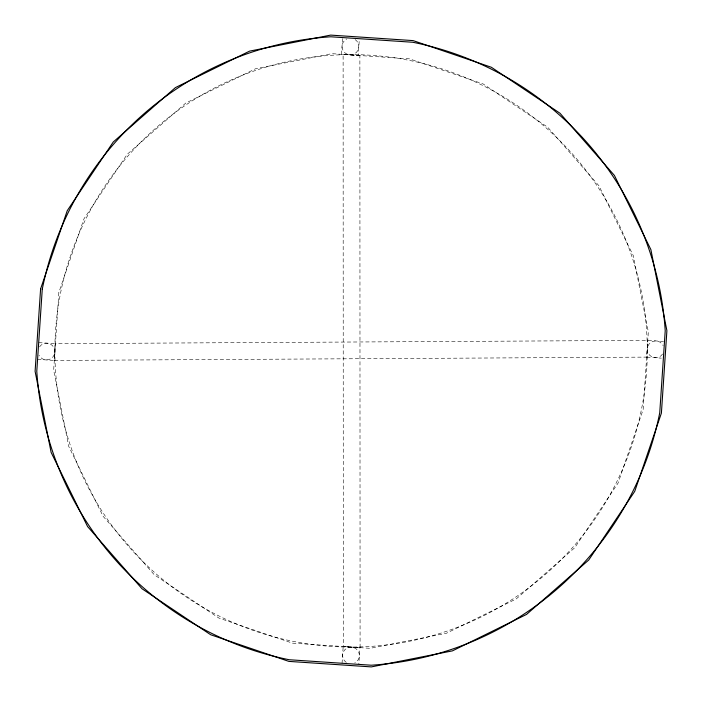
<?xml version="1.0" encoding="UTF-8"?>
<svg xmlns="http://www.w3.org/2000/svg" width="702" height="702" viewBox="0 0 702 702"><rect width="100%" height="100%" fill="white"/><g stroke="black" fill="none" stroke-linecap="round" stroke-linejoin="round"><path stroke-width="0.53" stroke-dasharray="3.51 2.63" d="M37.61 359.38L54.37 360.433L55.423 343.673L647.849 340.365L663.548 341.462M342.55 38.61L341.479 54.317L358.231 55.458L359.231 40.804M342.049 663.276L343.19 646.516L359.95 647.665L358.81 664.417M54.37 360.433L646.674 357.116L647.849 340.365M38.663 342.62L55.423 343.673M646.674 357.116L661.337 358.143M39.523 346.885A8.398 8.398 0 0 1 52.308 345.445A8.398 8.398 0 0 1 51.5 358.283A8.398 8.398 0 0 1 38.996 355.265M662.6 354.019A8.398 8.398 0 0 1 649.806 355.37A8.398 8.398 0 0 1 650.701 342.532A8.398 8.398 0 0 1 663.179 345.647M355.115 39.54A8.398 8.398 0 0 1 356.476 52.334A8.398 8.398 0 0 1 343.647 51.457A8.398 8.398 0 0 1 346.735 38.97M346.314 662.434A8.398 8.398 0 0 1 344.954 649.648A8.398 8.398 0 0 1 357.783 650.517A8.398 8.398 0 0 1 354.694 663.004M58.845 292.532L53.668 370.138L68.752 446.437L103.071 516.233L154.291 574.771L218.91 618.067L292.532 643.155L370.138 648.332L446.437 633.248L516.233 598.929L574.771 547.709L618.067 483.09L643.155 409.468L648.332 331.862L633.248 255.563L598.929 185.767L547.709 127.229L483.09 83.933L409.468 58.845L331.862 53.668L255.563 68.752L185.767 103.071L127.229 154.291L83.933 218.91L58.845 292.532M359.872 55.467L343.12 54.326L343.331 646.647L360.082 647.902L359.872 55.467M142.796 561.468A296.218 296.218 0 0 0 637.635 425.912A296.218 296.218 0 0 0 272.815 65.146A296.218 296.218 0 0 0 142.796 561.468"/><path stroke-width="1.05" d="M40.602 288.882L35.1 371.332L51.123 452.404L87.592 526.561L142.006 588.75L210.661 634.74L288.882 661.398L371.332 666.9L452.404 650.877L526.561 614.408L588.75 559.994L634.74 491.339L661.398 413.118L666.9 330.668L650.877 249.596L614.408 175.439L559.994 113.25L491.339 67.26L413.118 40.602L330.668 35.1L249.596 51.123L175.439 87.592L113.25 142.006L67.26 210.661L40.602 288.882M42.26 289.206L36.785 371.226A314.865 314.865 0 0 0 289.206 659.74L371.226 665.215A314.865 314.865 0 0 0 659.74 412.794L665.215 330.774A314.865 314.865 0 0 0 412.794 42.26L330.774 36.785A314.865 314.865 0 0 0 42.26 289.206"/></g></svg>
